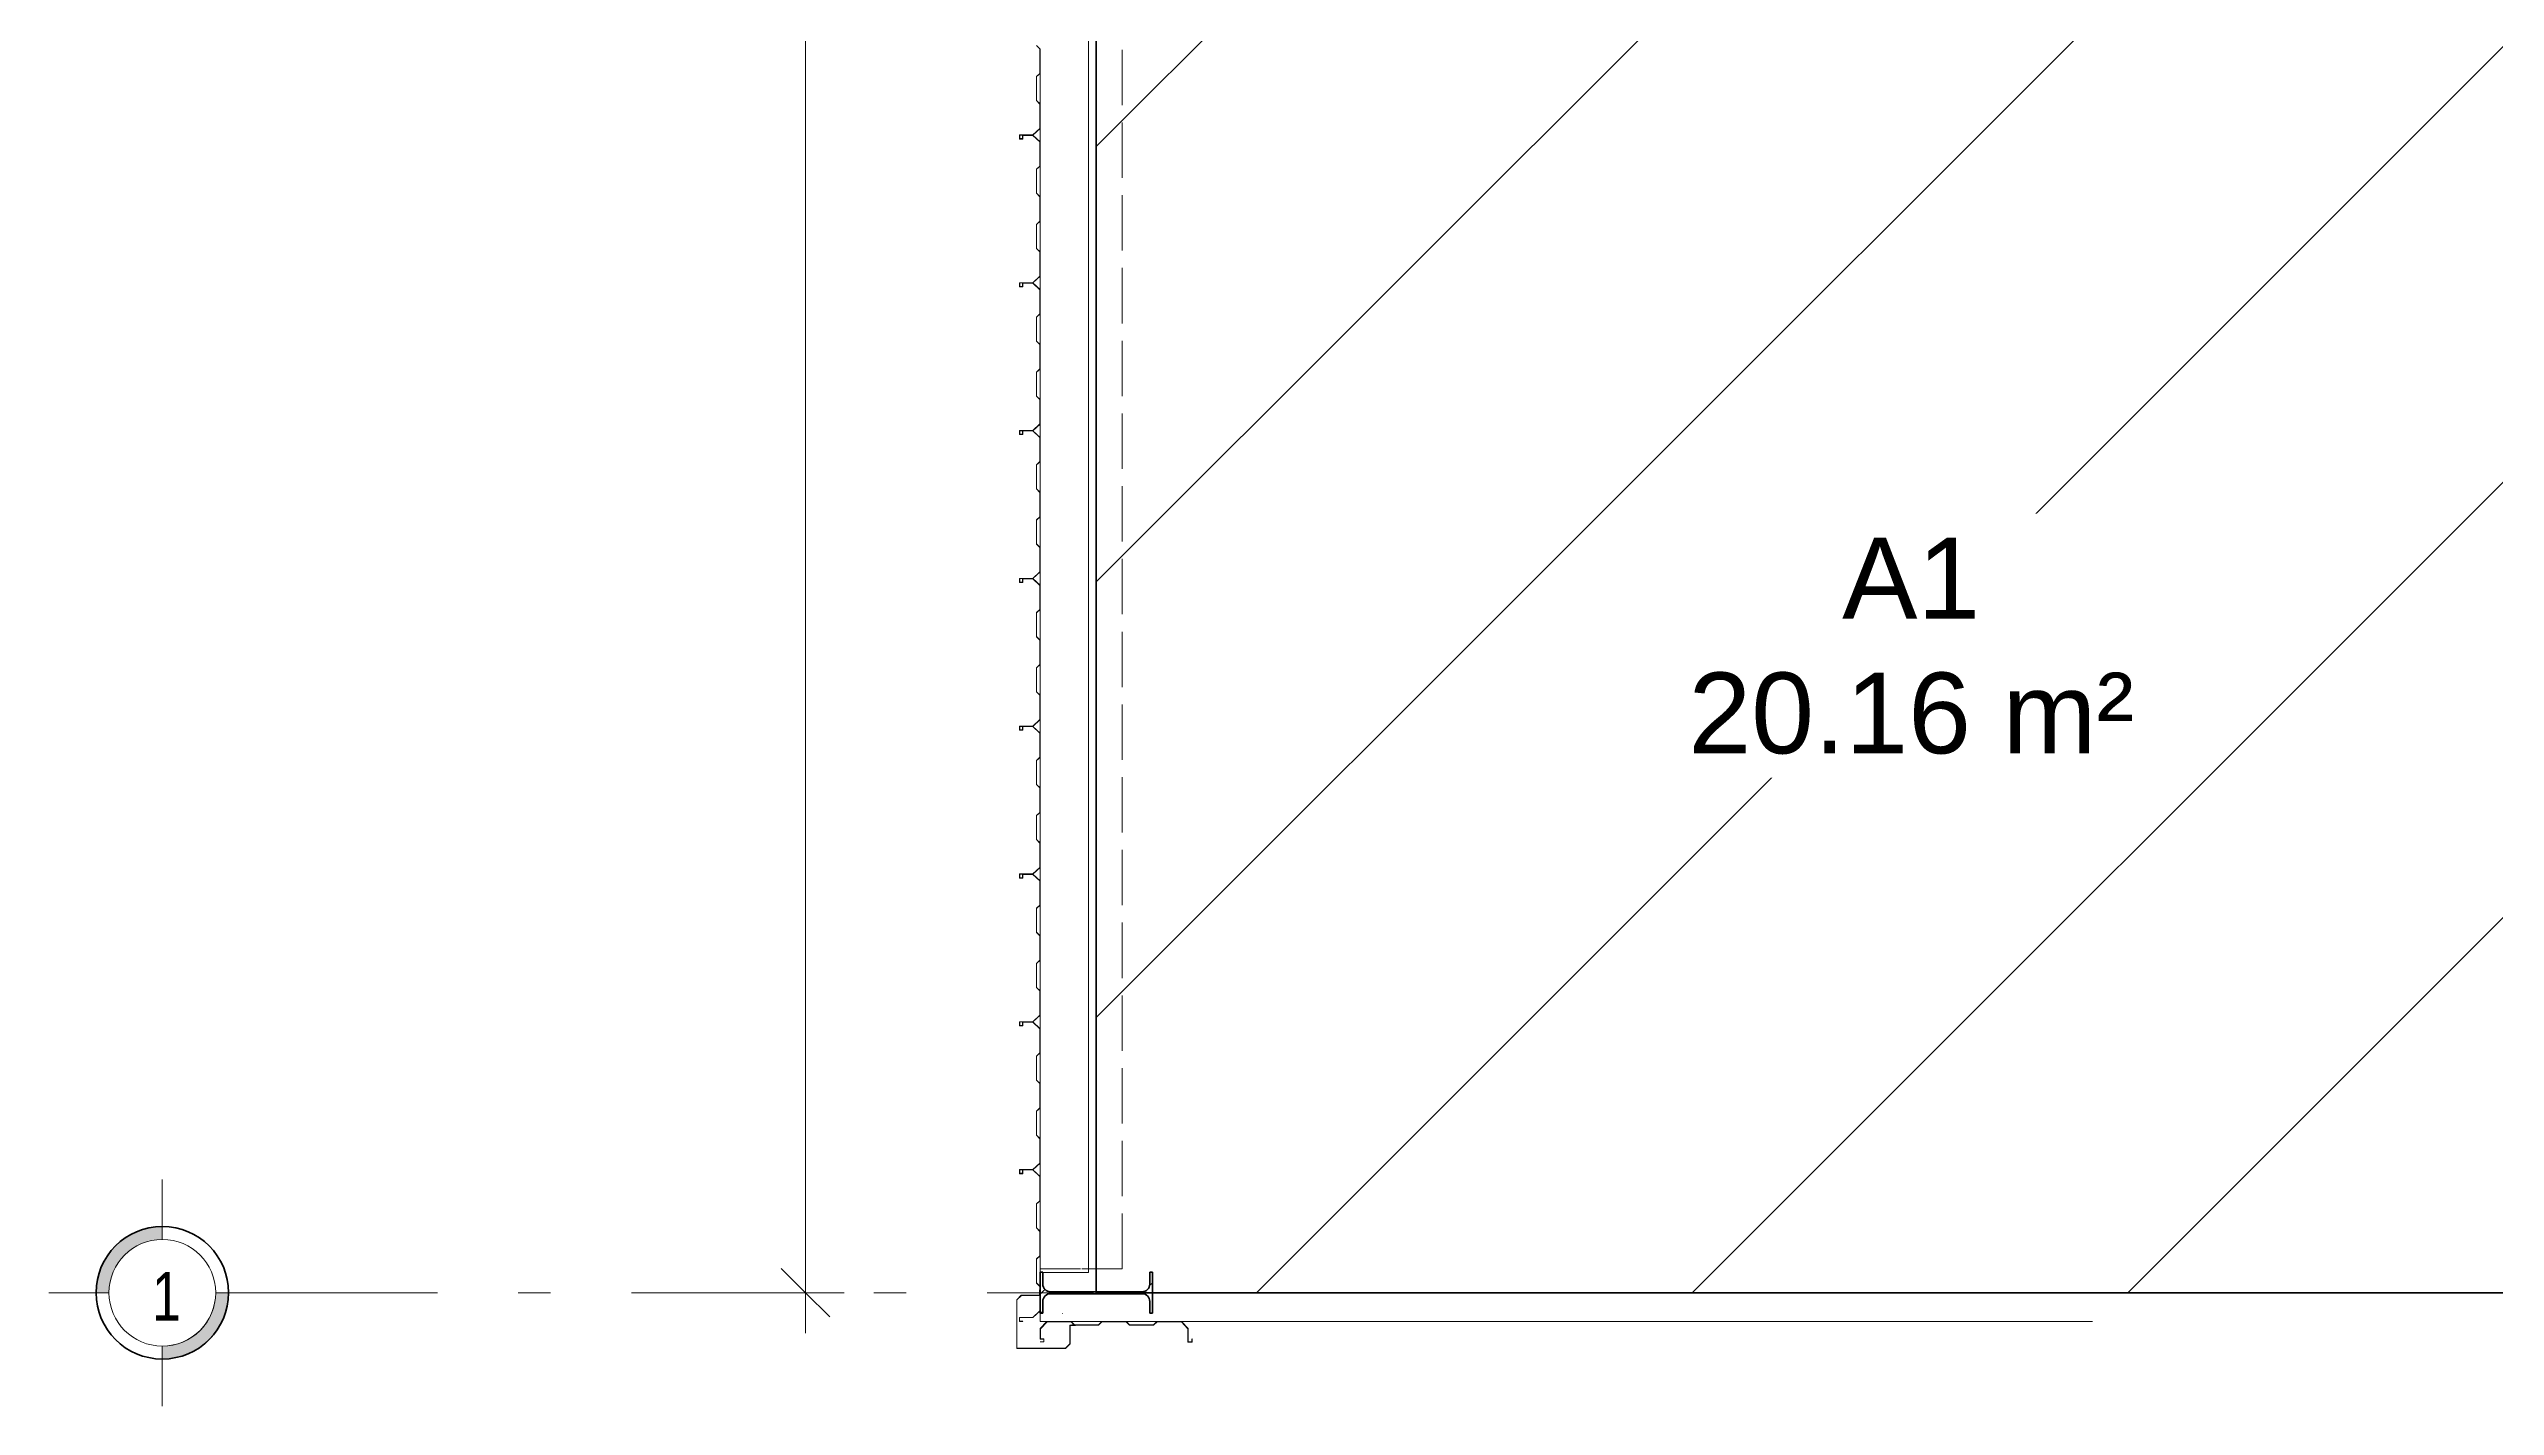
# Model space of a CAD drawing. Header units: metres. Extents: x 1.9 to 30.6, y -0.8 to 18.8.
# Drawn here: x 13.78 to 21.34, y -0.35 to 3.85 of the extents above; entities that cross this region are included whole.
import ezdxf

# ---------------------------------------------------------------- set-up
doc = ezdxf.new("R2010")
doc.units = ezdxf.units.M
doc.linetypes.add('Dash dot', pattern=[1.05, 0.5, -0.25, 0.05, -0.25])
doc.linetypes.add('Hidden', pattern=[0.2, 0.125, -0.075])
for name, color, linetype, lineweight in [('1', 7, 'Continuous', 18), ('A LARGUEROS', 7, 'Continuous', 9), ('A-BURBUJA EJES', 7, 'Continuous', 18), ('A-COTAS GENERALES', 7, 'Continuous', 18), ('A-COTAS GENERALES-50', 7, 'Continuous', 18), ('A-EJES', 7, 'Continuous', 18), ('A-MURO', 7, 'Continuous', 25), ('A-PISO', 7, 'Continuous', 18), ('A-SIMBOLOGIA', 7, 'Continuous', 18), ('G-IMPT', 7, 'Continuous', 18), ('GMI-COLUMNAS', 7, 'Continuous', 18)]:
    doc.layers.add(name, color=color, linetype=linetype, lineweight=lineweight)
for name, color, linetype in [('ATR-ACHURADO', 9, 'Continuous'), ('ATR-AREAS', 1, 'Continuous'), ('ATR-TEXTO', 1, 'Continuous')]:
    doc.layers.add(name, color=color, linetype=linetype)
doc.styles.add('Arial', font='arial.ttf', dxfattribs={"height": 2e-05})
doc.styles.add('Nirmala UI Semilight_3', font='', dxfattribs={"width": 0.8, "height": 0.15})
doc.styles.add('Nirmala UI Semilight_6', font='', dxfattribs={"height": 0.125})
doc.styles.get('Nirmala UI Semilight_3').set_extended_font_data('Nirmala UI Semilight')
doc.styles.get('Nirmala UI Semilight_6').set_extended_font_data('Nirmala UI Semilight')
doc.dimstyles.new('COTAS_GENERALES_2_50_MM', dxfattribs={"dimscale": 0.3048, "dimtxt": 0.13092, "dimasz": 0.492126, "dimexe": 0.492126, "dimexo": 0.625, "dimgap": 0.164042, "dimtad": 3, "dimrnd": 0.01, "dimtxsty": 'Nirmala UI Semilight_6', "dimblk1": 'OBLIQUE', "dimblk2": 'OBLIQUE', "dimsah": 1, "dimcen": 2.5, "dimdle": 0.410105, "dimazin": 3, "dimtfac": 1, "dimtix": 1, "dimtmove": 0, "dimatfit": 3, "dimfxl": 0.393701, "dimfxlon": 1, "dimtvp": 1, "dimtfill": 1, "dimarcsym": 2})

# ---------------------------------------------------------------- blocks, each defined once
blk = doc.blocks.new('ESQUINERO_EXTERIOR_90__CAL24_MUROS_GMI_P026CHP001 - ESQUINERO EXTERIOR 90_-1493350-N_P_T_')
at = {"layer": '1', "lineweight": 5}
for centre, start, end in [((-0.1177, -0.0091), 116.52535, 200.2388), ((-0.1177, -0.0091), 116.52535, 200.2388), ((-0.0091, -0.1177), 291.61793, 333.47465), ((-0.0091, -0.1177), 291.61793, 333.47465)]:
    blk.add_arc(centre, 0.00095, start, end, dxfattribs=at)
blk = doc.blocks.new('ESQUINERO_EXTERIOR_90__CAL24_MUROS_GMI_P026CHP001 - ESQUINERO EXTERIOR 90_-V1-N_P_T_')
at = {"layer": '1', "lineweight": 5}
for p, q in [((-0.0881, 0.0628), (-0.1021, 0.0488)), ((-0.1021, 0.0488), (-0.1021, -0.0082)), ((-0.1012, 0.0484), (-0.0878, 0.0619)), ((-0.1012, -0.0091), (-0.1012, 0.0484)), ((0.0628, 0.0628), (-0.0881, 0.0628)), ((-0.0878, 0.0619), (0.0619, 0.0619)), ((0.0619, 0.0619), (0.0619, -0.0878)), ((0.0628, -0.0881), (0.0628, 0.0628)), ((-0.1021, -0.0082), (-0.1181, -0.0082)), ((-0.1177, -0.01), (-0.1077, -0.01)), ((-0.1077, -0.01), (-0.1077, -0.0091)), ((-0.1077, -0.0091), (-0.1012, -0.0091)), ((0.0484, -0.1012), (-0.0091, -0.1012)), ((-0.0091, -0.1012), (-0.0091, -0.1077)), ((-0.0082, -0.1181), (-0.0082, -0.1021)), ((-0.0082, -0.1021), (0.0488, -0.1021)), ((0.0619, -0.0878), (0.0484, -0.1012)), ((0.0488, -0.1021), (0.0628, -0.0881))]:
    blk.add_line(p, q, dxfattribs=at)
for centre, start, end in [((-0.1177, -0.0091), 116.52535, 270), ((-0.0091, -0.1177), 256.73732, 333.47465)]:
    blk.add_arc(centre, 0.00095, start, end, dxfattribs=at)
blk = doc.blocks.new('MontenC-Calibre14-GMI 1 - MONTEN _C_ 10_ CAL14 CON CLIPS A COLUMNA-1584957-N_P_T_')
at = {"layer": 'A LARGUEROS', "linetype": 'Hidden', "lineweight": 5}
for p, q in [((-3.829, 0.127), (3.9923, 0.127)), ((-3.829, -0.127), (-3.829, 0.127)), ((3.9923, 0.127), (-3.829, 0.127)), ((-3.829, 0.127), (-3.829, -0.127)), ((3.9923, 0.127), (3.9923, -0.127)), ((3.9923, -0.127), (3.9923, 0.127)), ((3.9923, -0.127), (-3.829, -0.127)), ((3.9923, -0.127), (-3.829, -0.127))]:
    blk.add_line(p, q, dxfattribs=at)
blk = doc.blocks.new('IR - W14X22-1580922-N_P_T_')
at = {"layer": 'GMI-COLUMNAS'}
h = blk.add_hatch(dxfattribs=at)
h.set_pattern_fill('FP_5', color=256, style=0, pattern_type=2)
h.set_pattern_definition([(315, (0, -4e-05), (0.12572, 0.12572), []), (315, (0.1905, -4e-05), (0.12572, 0.12572), [])])
h.paths.add_polyline_path([(-0.0635, -0.1655), (-0.0635, -0.174), (0.0635, -0.174), (0.0635, -0.1655), (0.027, -0.1655), (0.015, -0.1623), (0.0061, -0.1534), (0.0029, -0.1414), (0.0033, 0.143), (0.0061, 0.1534), (0.015, 0.1623), (0.027, 0.1655), (0.0635, 0.1655), (0.0635, 0.174), (-0.0635, 0.174), (-0.0635, 0.1655), (-0.027, 0.1655), (-0.015, 0.1623), (-0.0061, 0.1534), (-0.0029, 0.1414), (-0.0029, -0.1414), (-0.0061, -0.1534), (-0.015, -0.1623), (-0.027, -0.1655)])
at = {"layer": 'GMI-COLUMNAS', "lineweight": 35}
for p, q in [((0.0635, 0.174), (-0.0635, 0.174)), ((-0.0635, 0.174), (-0.0635, 0.1655)), ((-0.0635, 0.1655), (-0.027, 0.1655)), ((0.027, 0.1655), (0.0635, 0.1655)), ((0.0635, 0.1655), (0.0635, 0.174)), ((-0.0029, 0.1414), (-0.0029, -0.1414)), ((0.0029, -0.1414), (0.0029, 0.1414)), ((-0.027, -0.1655), (-0.0635, -0.1655)), ((-0.0635, -0.1655), (-0.0635, -0.174)), ((-0.0635, -0.174), (0.0635, -0.174)), ((0.0635, -0.1655), (0.027, -0.1655)), ((0.0635, -0.174), (0.0635, -0.1655))]:
    blk.add_line(p, q, dxfattribs=at)
for centre, start, end in [((-0.027, 0.1414), 0, 90), ((0.027, 0.1414), 90, 180), ((-0.027, -0.1414), 270, 0), ((0.027, -0.1414), 180, 270)]:
    blk.add_arc(centre, 0.0241, start, end, dxfattribs=at)
blk = doc.blocks.new('Lamina_Laminación_KR18 - Lamina_Laminación_KR18-1564524-N_P_T_')
at = {"layer": 'G-IMPT', "color": 3, "true_color": 0x00ff00, "char_height": 0.00002, "attachment_point": 2, "line_spacing_factor": 0.941778, "style": 'Arial'}
for s, insert, width, rotation in [('45,72', (-0.1592, 0.0244), 0.0000837, 180), ('6,4', (-0.1589, 0.0245), 0.0000465, 90)]:
    blk.add_mtext(s, dxfattribs=dict(at, insert=insert, width=width, rotation=rotation))
blk = doc.blocks.new('Lamina_Laminación_KR18 - Lamina_Laminación_KR18-V46-N_P_T_')
at = {"layer": 'G-IMPT', "color": 3, "true_color": 0x00ff00, "char_height": 0.00002, "attachment_point": 2, "line_spacing_factor": 0.941778, "style": 'Arial'}
for s, insert, width, rotation in [('45,72', (-0.1592, 0.0244), 0.0000837, 180), ('6,4', (-0.1589, 0.0245), 0.0000465, 90)]:
    blk.add_mtext(s, dxfattribs=dict(at, insert=insert, width=width, rotation=rotation))
blk = doc.blocks.new('Lamina_Laminación_KR18 - Lamina_Laminación_KR18-V47-N_P_T_')
at = {"layer": 'G-IMPT', "color": 3, "true_color": 0x00ff00, "char_height": 0.00002, "attachment_point": 2, "line_spacing_factor": 0.941778, "style": 'Arial'}
for s, insert, width, rotation in [('45,72', (-0.1592, 0.0244), 0.0000837, 180), ('6,4', (-0.1589, 0.0245), 0.0000465, 90)]:
    blk.add_mtext(s, dxfattribs=dict(at, insert=insert, width=width, rotation=rotation))
blk = doc.blocks.new('Lamina_Laminación_KR18 - Lamina_Laminación_KR18-V48-N_P_T_')
at = {"layer": 'G-IMPT', "color": 3, "true_color": 0x00ff00, "char_height": 0.00002, "attachment_point": 2, "line_spacing_factor": 0.941778, "style": 'Arial'}
for s, insert, width, rotation in [('45,72', (-0.1592, 0.0244), 0.0000837, 180), ('6,4', (-0.1589, 0.0245), 0.0000465, 90)]:
    blk.add_mtext(s, dxfattribs=dict(at, insert=insert, width=width, rotation=rotation))
blk = doc.blocks.new('Lamina_Laminación_KR18 - Lamina_Laminación_KR18-V49-N_P_T_')
at = {"layer": 'G-IMPT', "color": 3, "true_color": 0x00ff00, "char_height": 0.00002, "attachment_point": 2, "line_spacing_factor": 0.941778, "style": 'Arial'}
for s, insert, width, rotation in [('45,72', (-0.1592, 0.0244), 0.0000837, 180), ('6,4', (-0.1589, 0.0245), 0.0000465, 90)]:
    blk.add_mtext(s, dxfattribs=dict(at, insert=insert, width=width, rotation=rotation))
blk = doc.blocks.new('Lamina_Laminación_KR18 - Lamina_Laminación_KR18-V50-N_P_T_')
at = {"layer": 'G-IMPT', "color": 3, "true_color": 0x00ff00, "char_height": 0.00002, "attachment_point": 2, "line_spacing_factor": 0.941778, "style": 'Arial'}
for s, insert, width, rotation in [('45,72', (-0.1592, 0.0244), 0.0000837, 180), ('6,4', (-0.1589, 0.0245), 0.0000465, 90)]:
    blk.add_mtext(s, dxfattribs=dict(at, insert=insert, width=width, rotation=rotation))
blk = doc.blocks.new('Lamina_Laminación_KR18 - Lamina_Laminación_KR18-V51-N_P_T_')
at = {"layer": 'G-IMPT', "color": 3, "true_color": 0x00ff00, "char_height": 0.00002, "attachment_point": 2, "line_spacing_factor": 0.941778, "style": 'Arial'}
for s, insert, width, rotation in [('45,72', (-0.1592, 0.0244), 0.0000837, 180), ('6,4', (-0.1589, 0.0245), 0.0000465, 90)]:
    blk.add_mtext(s, dxfattribs=dict(at, insert=insert, width=width, rotation=rotation))
blk = doc.blocks.new('Lamina_Laminación_KR18 - Lamina_Laminación_KR18-V52-N_P_T_')
at = {"layer": 'G-IMPT', "color": 3, "true_color": 0x00ff00, "char_height": 0.00002, "attachment_point": 2, "line_spacing_factor": 0.941778, "style": 'Arial'}
for s, insert, width, rotation in [('45,72', (-0.1592, 0.0244), 0.0000837, 180), ('6,4', (-0.1589, 0.0245), 0.0000465, 90)]:
    blk.add_mtext(s, dxfattribs=dict(at, insert=insert, width=width, rotation=rotation))
blk = doc.blocks.new('Lamina_Laminación_KR18 - KR-18_dwg_KR-18-1481044-N_P_T_')
at = {"layer": 'G-IMPT', "flags": 128}
blk.add_lwpolyline([(0.0004, -0.0001), (0.0005, -0.0001), (0.0005, -0.0001), (0.0006, -0.0001), (0.0006, -0.0001), (0.0007, -0.0001), (0.0007, -0.0001), (0.0007, 0), (0.0007, 0), (0.0007, 0), (0.0007, 0), (0.0007, 0), (0.0007, 0), (0.0007, -0.0001), (0.0007, -0.0001), (0.0006, -0.0001), (0.0006, -0.0001), (0.0005, -0.0001), (0.0005, -0.0001), (0.0004, -0.0001), (0.0004, -0.0001), (0.0003, -0.0001), (0.0003, -0.0001), (0.0002, -0.0001), (0.0002, -0.0001), (0.0002, 0), (0.0002, 0), (0.0002, 0), (0.0002, 0), (0.0002, 0), (0.0002, 0), (0.0002, -0.0001), (0.0002, -0.0001), (0.0003, -0.0001), (0.0003, -0.0001), (0.0004, -0.0001)], close=True, dxfattribs=at)
blk.add_lwpolyline([(0.0002, 0), (0.0002, 0), (0.0002, 0)], dxfattribs=at)
blk = doc.blocks.new('Lamina_Laminación_KR18 - KR-18_dwg__ArchTick-1481045-N_P_T_')
at = {"layer": 'G-IMPT'}
blk.add_line((-0.0005, -0.0005), (0.0005, 0.0005), dxfattribs=at)
blk = doc.blocks.new('Lamina_Laminación_KR18 - KR-18_dwg-1481043-N_P_T_')
at = {"layer": 'G-IMPT', "flags": 128}
blk.add_lwpolyline([(0.0002, 0), (0.0002, 0.0001), (0.0007, 0), (0.0008, 0), (0.0008, -0.0001), (0.0007, 0), (0.0007, 0.0001)], dxfattribs=at)
at = {"xscale": 0.01, "yscale": 0.01, "zscale": 0.01}
for p, rotation in [((0.0002, 0), 180), ((0.0008, 0), 90), ((0.0008, -0.0001), 270)]:
    blk.add_blockref('Lamina_Laminación_KR18 - KR-18_dwg__ArchTick-1481045-N_P_T_', p, dxfattribs=dict(at, rotation=rotation))
blk.add_blockref('Lamina_Laminación_KR18 - KR-18_dwg__ArchTick-1481045-N_P_T_', (0.0007, 0), dxfattribs=at)
blk.add_blockref('Lamina_Laminación_KR18 - KR-18_dwg_KR-18-1481044-N_P_T_', (0, 0))
at = {"layer": 'G-IMPT', "color": 3, "true_color": 0x00ff00, "char_height": 0.00002, "attachment_point": 2, "line_spacing_factor": 0.941778, "style": 'Arial'}
for s, insert, width, rotation in [('45,72', (0.0005, 0.0001), 0.0000837, 180), ('6,4', (0.0007, -0.0001), 0.0000465, 270)]:
    blk.add_mtext(s, dxfattribs=dict(at, insert=insert, width=width, rotation=rotation))
blk = doc.blocks.new('Lamina_Laminación_KR18 - Lamina_Laminación_KR18-1586212-N_P_T_')
at = {"layer": '1'}
for p, q in [((-0.2076, 0), (-0.2283, -0.0222)), ((-0.1325, 0), (-0.2076, 0)), ((-0.1226, -0.0106), (-0.1325, 0)), ((-0.038, 0), (-0.0486, -0.0106)), ((0.038, 0), (-0.038, 0)), ((0.0479, -0.0106), (0.038, 0)), ((0.1325, 0), (0.1218, -0.0106)), ((0.2082, 0), (0.1325, 0)), ((0.2289, -0.0222), (0.2082, 0)), ((-0.2283, -0.0222), (-0.2283, -0.0543)), ((-0.2283, -0.0543), (-0.2175, -0.0543)), ((-0.2277, -0.0628), (-0.2283, -0.0634)), ((-0.2283, -0.0634), (-0.2169, -0.0634)), ((-0.2277, -0.0224), (-0.2073, -0.0006)), ((-0.2277, -0.0537), (-0.2277, -0.0224)), ((-0.2169, -0.0537), (-0.2277, -0.0537)), ((-0.2175, -0.0628), (-0.2277, -0.0628)), ((-0.2175, -0.0543), (-0.2175, -0.0628)), ((-0.2169, -0.0634), (-0.2169, -0.0537)), ((-0.2073, -0.0006), (-0.1327, -0.0006)), ((-0.1327, -0.0006), (-0.1228, -0.0112)), ((-0.1228, -0.0112), (-0.0483, -0.0112)), ((-0.0486, -0.0106), (-0.1226, -0.0106)), ((-0.0483, -0.0112), (-0.0377, -0.0006)), ((-0.0377, -0.0006), (0.0377, -0.0006)), ((0.0377, -0.0006), (0.0476, -0.0112)), ((0.0476, -0.0112), (0.1221, -0.0112)), ((0.1218, -0.0106), (0.0479, -0.0106)), ((0.1221, -0.0112), (0.1327, -0.0006)), ((0.1327, -0.0006), (0.2079, -0.0006)), ((0.2079, -0.0006), (0.2283, -0.0224)), ((0.2283, -0.0224), (0.2283, -0.064)), ((0.2283, -0.064), (0.2409, -0.064)), ((0.2289, -0.0634), (0.2289, -0.0222)), ((0.2403, -0.0634), (0.2289, -0.0634)), ((0.2409, -0.0543), (0.2403, -0.0537)), ((0.2403, -0.0537), (0.2403, -0.0634)), ((0.2409, -0.064), (0.2409, -0.0543))]:
    blk.add_line(p, q, dxfattribs=at)
at = {"extrusion": (0, 0, -1), "zscale": -1, "rotation": 180}
blk.add_blockref('Lamina_Laminación_KR18 - KR-18_dwg-1481043-N_P_T_', (0.1597, 0.0244), dxfattribs=at)
blk = doc.blocks.new('Rejilla - SimbologiaBurbujasEjes-R25-261702-N_P_T_')
at = {"layer": 'A-BURBUJA EJES', "lineweight": 9, "true_color": 0xf8f8f8}
h = blk.add_hatch(color=7, dxfattribs=at)
edge = h.paths.add_edge_path()
edge.add_line((0.0041, 0), (0.0033, 0))
edge.add_arc((0, 0), 0.0033, 360, 450)
edge.add_line((0, 0.0033), (0, 0.0041))
edge.add_arc((0, 0), 0.0041, 0, 90, ccw=False)
h = blk.add_hatch(color=7, dxfattribs=at)
edge = h.paths.add_edge_path()
edge.add_arc((0, 0), 0.0041, 180, 270, ccw=False)
edge.add_line((-0.0041, 0), (-0.0033, 0))
edge.add_arc((0, 0), 0.0033, 180, 270)
edge.add_line((0, -0.0033), (0, -0.0041))
at = {"layer": 'A-SIMBOLOGIA', "color": 253, "lineweight": 9, "true_color": 0xaaaaaa}
for p, q in [((0, 0.0033), (0, 0.00701)), ((-0.0033, 0), (-0.00701, 0)), ((0.0033, 0), (0.00701, 0)), ((0, -0.0033), (0, -0.00701))]:
    blk.add_line(p, q, dxfattribs=at)
at = {"layer": 'A-SIMBOLOGIA', "color": 253, "true_color": 0xaaaaaa}
for p, q in [((0, 0.0041), (0, 0.0033)), ((-0.0033, 0), (-0.0041, 0)), ((0.0033, 0), (0.0041, 0)), ((0, -0.0041), (0, -0.0033))]:
    blk.add_line(p, q, dxfattribs=at)
at = {"layer": 'A-SIMBOLOGIA', "color": 253, "lineweight": 35, "true_color": 0xaaaaaa}
blk.add_circle((0, 0), 0.0041, dxfattribs=at)
at = {"layer": 'A-SIMBOLOGIA', "color": 253, "true_color": 0xaaaaaa}
blk.add_circle((0, 0), 0.0033, dxfattribs=at)
for radius, start, end in [(0.0041, 360, 90), (0.0033, 360, 90), (0.0041, 180, 270), (0.0033, 180, 270)]:
    blk.add_arc((0, 0), radius, start, end, dxfattribs=at)
blk = doc.blocks.new('DIMBLOCK3-N_P_T_')
at = {"layer": 'A-COTAS GENERALES-50', "lineweight": 35, "transparency": 16777216}
for p, q in [((16.1165, 8), (16.0415, 8.075)), ((16.1165, 8), (16.1915, 7.925)), ((16.1165, 0), (16.0415, 0.075)), ((16.1165, 0), (16.1915, -0.075))]:
    blk.add_line(p, q, dxfattribs=at)
at = {"layer": 'A-COTAS GENERALES-50', "transparency": 16777216}
for p, q in [((16.1165, 8), (15.9665, 8)), ((16.1165, 8), (16.1165, -0.125)), ((16.1165, 8), (16.2365, 8)), ((16.1165, 0), (15.9665, 0)), ((16.1165, 0), (16.2365, 0))]:
    blk.add_line(p, q, dxfattribs=at)
at = {"layer": 'A-COTAS GENERALES-50', "color": 0, "transparency": 16777216, "insert": (15.7428, 4.0441), "char_height": 0.125, "width": 0.388477, "attachment_point": 1, "line_spacing_factor": 1.142579, "style": 'Nirmala UI Semilight_6', "bg_fill": 3, "box_fill_scale": 1.25, "bg_fill_color": 9, "bg_fill_true_color": 13158600, "bg_fill_transparency": 0}
blk.add_mtext('8.00', dxfattribs=at)
blk = doc.blocks.new('_Oblique')
at = {"color": 0, "linetype": 'ByBlock', "lineweight": -2}
blk.add_line((-0.5, -0.5), (0.5, 0.5), dxfattribs=at)

msp = doc.modelspace()

# ---------------------------------------------------------------- hatches: boundary and pattern name
at = {"layer": 'ATR-ACHURADO'}
h = msp.add_hatch(dxfattribs=at)
h.set_pattern_fill('ANSI31', scale=0.3)
h.paths.add_polyline_path([(17.016, 0), (22.056, 0), (22.056, 4), (17.016, 4)])

# ---------------------------------------------------------------- linework, layer by layer
at = {"color": 6}
msp.add_lwpolyline([(17.016, 16), (17.016, 0), (27.0929, 0)], dxfattribs=at)
at = {"layer": '1'}
for p, q in [((16.8307, 3.858), (16.8414, 3.8474)), ((16.8414, 3.8474), (16.8414, 3.7719)), ((16.842, 3.7717), (16.842, 3.8476)), ((16.8414, 3.7719), (16.8307, 3.762)), ((16.8307, 3.762), (16.8307, 3.6875)), ((16.8313, 3.7618), (16.842, 3.7717)), ((16.8313, 3.6878), (16.8313, 3.7618)), ((16.8307, 3.6875), (16.8414, 3.6769)), ((16.842, 3.6772), (16.8313, 3.6878)), ((16.8414, 3.6769), (16.8414, 3.6017)), ((16.842, 3.6015), (16.842, 3.6772)), ((16.8195, 3.5813), (16.778, 3.5813)), ((16.778, 3.5813), (16.778, 3.5687)), ((16.778, 3.5687), (16.7876, 3.5687)), ((16.7792, 3.5801), (16.7786, 3.5807)), ((16.7786, 3.5807), (16.7786, 3.5693)), ((16.7786, 3.5693), (16.7786, 3.5807)), ((16.7786, 3.5807), (16.8198, 3.5807)), ((16.7786, 3.5693), (16.7883, 3.5693)), ((16.7883, 3.5693), (16.7786, 3.5693)), ((16.7792, 3.5699), (16.7792, 3.5801)), ((16.7876, 3.5699), (16.7792, 3.5699)), ((16.8198, 3.5807), (16.7876, 3.5807)), ((16.7876, 3.5807), (16.7876, 3.5699)), ((16.7876, 3.5687), (16.7883, 3.5693)), ((16.7883, 3.5693), (16.7883, 3.5801)), ((16.7883, 3.5801), (16.8195, 3.5801)), ((16.8414, 3.6017), (16.8195, 3.5813)), ((16.8195, 3.5801), (16.8414, 3.5597)), ((16.8198, 3.5807), (16.842, 3.6015)), ((16.842, 3.56), (16.8198, 3.5807)), ((16.8414, 3.5597), (16.8414, 3.4852)), ((16.842, 3.4849), (16.842, 3.56)), ((16.8414, 3.4852), (16.8307, 3.4753)), ((16.8313, 3.475), (16.842, 3.4849)), ((16.8307, 3.4753), (16.8307, 3.4008)), ((16.8313, 3.401), (16.8313, 3.475)), ((16.8307, 3.4008), (16.8414, 3.3902)), ((16.842, 3.3904), (16.8313, 3.401)), ((16.8414, 3.3902), (16.8414, 3.3147)), ((16.842, 3.3145), (16.842, 3.3904)), ((16.8414, 3.3147), (16.8307, 3.3048)), ((16.8307, 3.3048), (16.8307, 3.2303)), ((16.8313, 3.3046), (16.842, 3.3145)), ((16.8313, 3.2306), (16.8313, 3.3046)), ((16.8307, 3.2303), (16.8414, 3.2197)), ((16.842, 3.22), (16.8313, 3.2306)), ((16.8414, 3.2197), (16.8414, 3.1445)), ((16.842, 3.1443), (16.842, 3.22)), ((16.8195, 3.1241), (16.778, 3.1241)), ((16.778, 3.1241), (16.778, 3.1115)), ((16.778, 3.1115), (16.7876, 3.1115)), ((16.7792, 3.1229), (16.7786, 3.1235)), ((16.7786, 3.1235), (16.7786, 3.1121)), ((16.7786, 3.1121), (16.7786, 3.1235)), ((16.7786, 3.1235), (16.8198, 3.1235)), ((16.7786, 3.1121), (16.7883, 3.1121)), ((16.7883, 3.1121), (16.7786, 3.1121)), ((16.7792, 3.1127), (16.7792, 3.1229)), ((16.7876, 3.1127), (16.7792, 3.1127)), ((16.8198, 3.1235), (16.7876, 3.1235)), ((16.7876, 3.1235), (16.7876, 3.1127)), ((16.7876, 3.1115), (16.7883, 3.1121)), ((16.7883, 3.1121), (16.7883, 3.1229)), ((16.7883, 3.1229), (16.8195, 3.1229)), ((16.8414, 3.1445), (16.8195, 3.1241)), ((16.8195, 3.1229), (16.8414, 3.1025)), ((16.8198, 3.1235), (16.842, 3.1443)), ((16.842, 3.1028), (16.8198, 3.1235)), ((16.8414, 3.1025), (16.8414, 3.028)), ((16.842, 3.0277), (16.842, 3.1028)), ((16.8414, 3.028), (16.8307, 3.0181)), ((16.8313, 3.0178), (16.842, 3.0277)), ((16.8307, 3.0181), (16.8307, 2.9436)), ((16.8313, 2.9438), (16.8313, 3.0178)), ((16.8307, 2.9436), (16.8414, 2.933)), ((16.842, 2.9332), (16.8313, 2.9438)), ((16.8414, 2.933), (16.8414, 2.8575)), ((16.842, 2.8573), (16.842, 2.9332)), ((16.8414, 2.8575), (16.8307, 2.8476)), ((16.8307, 2.8476), (16.8307, 2.7731)), ((16.8313, 2.8474), (16.842, 2.8573)), ((16.8313, 2.7734), (16.8313, 2.8474)), ((16.8307, 2.7731), (16.8414, 2.7625)), ((16.842, 2.7628), (16.8313, 2.7734)), ((16.8414, 2.7625), (16.8414, 2.6873)), ((16.842, 2.6871), (16.842, 2.7628)), ((16.8195, 2.6669), (16.778, 2.6669)), ((16.778, 2.6669), (16.778, 2.6543)), ((16.778, 2.6543), (16.7876, 2.6543)), ((16.7792, 2.6657), (16.7786, 2.6663)), ((16.7786, 2.6663), (16.7786, 2.6549)), ((16.7786, 2.6549), (16.7786, 2.6663)), ((16.7786, 2.6663), (16.8198, 2.6663)), ((16.7786, 2.6549), (16.7883, 2.6549)), ((16.7883, 2.6549), (16.7786, 2.6549)), ((16.7792, 2.6555), (16.7792, 2.6657)), ((16.7876, 2.6555), (16.7792, 2.6555)), ((16.8198, 2.6663), (16.7876, 2.6663)), ((16.7876, 2.6663), (16.7876, 2.6555)), ((16.7876, 2.6543), (16.7883, 2.6549)), ((16.7883, 2.6549), (16.7883, 2.6657)), ((16.7883, 2.6657), (16.8195, 2.6657)), ((16.8414, 2.6873), (16.8195, 2.6669)), ((16.8195, 2.6657), (16.8414, 2.6453)), ((16.8198, 2.6663), (16.842, 2.6871)), ((16.842, 2.6456), (16.8198, 2.6663)), ((16.8414, 2.6453), (16.8414, 2.5708)), ((16.842, 2.5705), (16.842, 2.6456)), ((16.8414, 2.5708), (16.8307, 2.5609)), ((16.8307, 2.5609), (16.8307, 2.4864)), ((16.8313, 2.5606), (16.842, 2.5705)), ((16.8313, 2.4866), (16.8313, 2.5606)), ((16.8307, 2.4864), (16.8414, 2.4758)), ((16.842, 2.476), (16.8313, 2.4866)), ((16.8414, 2.4758), (16.8414, 2.4003)), ((16.842, 2.4001), (16.842, 2.476)), ((16.8414, 2.4003), (16.8307, 2.3904)), ((16.8307, 2.3904), (16.8307, 2.3159)), ((16.8313, 2.3902), (16.842, 2.4001)), ((16.8313, 2.3162), (16.8313, 2.3902)), ((16.8307, 2.3159), (16.8414, 2.3053)), ((16.842, 2.3056), (16.8313, 2.3162)), ((16.8414, 2.3053), (16.8414, 2.2301)), ((16.842, 2.2299), (16.842, 2.3056)), ((16.8195, 2.2097), (16.778, 2.2097)), ((16.778, 2.2097), (16.778, 2.1971)), ((16.778, 2.1971), (16.7876, 2.1971)), ((16.7792, 2.2085), (16.7786, 2.2091)), ((16.7786, 2.2091), (16.7786, 2.1977)), ((16.7786, 2.1977), (16.7786, 2.2091)), ((16.7786, 2.2091), (16.8198, 2.2091)), ((16.7786, 2.1977), (16.7883, 2.1977)), ((16.7883, 2.1977), (16.7786, 2.1977)), ((16.7792, 2.1983), (16.7792, 2.2085)), ((16.7876, 2.1983), (16.7792, 2.1983)), ((16.8198, 2.2091), (16.7876, 2.2091)), ((16.7876, 2.2091), (16.7876, 2.1983)), ((16.7876, 2.1971), (16.7883, 2.1977)), ((16.7883, 2.1977), (16.7883, 2.2085)), ((16.7883, 2.2085), (16.8195, 2.2085)), ((16.8414, 2.2301), (16.8195, 2.2097)), ((16.8195, 2.2085), (16.8414, 2.1881)), ((16.8198, 2.2091), (16.842, 2.2299)), ((16.842, 2.1884), (16.8198, 2.2091)), ((16.8414, 2.1881), (16.8414, 2.1136)), ((16.842, 2.1133), (16.842, 2.1884)), ((16.8414, 2.1136), (16.8307, 2.1037)), ((16.8307, 2.1037), (16.8307, 2.0292)), ((16.8313, 2.1034), (16.842, 2.1133)), ((16.8313, 2.0294), (16.8313, 2.1034)), ((16.8307, 2.0292), (16.8414, 2.0186)), ((16.842, 2.0188), (16.8313, 2.0294)), ((16.8414, 2.0186), (16.8414, 1.9431)), ((16.842, 1.9429), (16.842, 2.0188)), ((16.8414, 1.9431), (16.8307, 1.9332)), ((16.8307, 1.9332), (16.8307, 1.8587)), ((16.8313, 1.933), (16.842, 1.9429)), ((16.8313, 1.859), (16.8313, 1.933)), ((16.8307, 1.8587), (16.8414, 1.8481)), ((16.842, 1.8484), (16.8313, 1.859)), ((16.8414, 1.8481), (16.8414, 1.7729)), ((16.842, 1.7727), (16.842, 1.8484)), ((16.8195, 1.7525), (16.778, 1.7525)), ((16.778, 1.7525), (16.778, 1.7399)), ((16.778, 1.7399), (16.7876, 1.7399)), ((16.7792, 1.7513), (16.7786, 1.7519)), ((16.7786, 1.7519), (16.7786, 1.7405)), ((16.7786, 1.7405), (16.7786, 1.7519)), ((16.7786, 1.7519), (16.8198, 1.7519)), ((16.7786, 1.7405), (16.7883, 1.7405)), ((16.7883, 1.7405), (16.7786, 1.7405)), ((16.7792, 1.7411), (16.7792, 1.7513)), ((16.7876, 1.7411), (16.7792, 1.7411)), ((16.8198, 1.7519), (16.7876, 1.7519)), ((16.7876, 1.7519), (16.7876, 1.7411)), ((16.7876, 1.7399), (16.7883, 1.7405)), ((16.7883, 1.7405), (16.7883, 1.7513)), ((16.7883, 1.7513), (16.8195, 1.7513)), ((16.8414, 1.7729), (16.8195, 1.7525)), ((16.8195, 1.7513), (16.8414, 1.7309)), ((16.8198, 1.7519), (16.842, 1.7727)), ((16.842, 1.7312), (16.8198, 1.7519)), ((16.8414, 1.7309), (16.8414, 1.6564)), ((16.842, 1.6561), (16.842, 1.7312)), ((16.8414, 1.6564), (16.8307, 1.6465)), ((16.8307, 1.6465), (16.8307, 1.572)), ((16.8313, 1.6462), (16.842, 1.6561)), ((16.8313, 1.5722), (16.8313, 1.6462)), ((16.8307, 1.572), (16.8414, 1.5614)), ((16.842, 1.5616), (16.8313, 1.5722)), ((16.8414, 1.5614), (16.8414, 1.4859)), ((16.842, 1.4857), (16.842, 1.5616)), ((16.8414, 1.4859), (16.8307, 1.476)), ((16.8307, 1.476), (16.8307, 1.4015)), ((16.8313, 1.4758), (16.842, 1.4857)), ((16.8313, 1.4018), (16.8313, 1.4758)), ((16.8307, 1.4015), (16.8414, 1.3909)), ((16.842, 1.3912), (16.8313, 1.4018)), ((16.8414, 1.3909), (16.8414, 1.3157)), ((16.842, 1.3155), (16.842, 1.3912)), ((16.8195, 1.2953), (16.778, 1.2953)), ((16.778, 1.2953), (16.778, 1.2827)), ((16.7792, 1.2941), (16.7786, 1.2947)), ((16.7786, 1.2947), (16.7786, 1.2833)), ((16.7786, 1.2833), (16.7786, 1.2947)), ((16.7786, 1.2947), (16.8198, 1.2947)), ((16.7792, 1.2839), (16.7792, 1.2941)), ((16.8198, 1.2947), (16.7876, 1.2947)), ((16.7876, 1.2947), (16.7876, 1.2839)), ((16.7883, 1.2833), (16.7883, 1.2941)), ((16.7883, 1.2941), (16.8195, 1.2941)), ((16.8414, 1.3157), (16.8195, 1.2953)), ((16.8195, 1.2941), (16.8414, 1.2737)), ((16.8198, 1.2947), (16.842, 1.3155)), ((16.842, 1.274), (16.8198, 1.2947)), ((16.778, 1.2827), (16.7876, 1.2827)), ((16.7786, 1.2833), (16.7883, 1.2833)), ((16.7883, 1.2833), (16.7786, 1.2833)), ((16.7876, 1.2839), (16.7792, 1.2839)), ((16.7876, 1.2827), (16.7883, 1.2833)), ((16.8414, 1.2737), (16.8414, 1.1992)), ((16.842, 1.1989), (16.842, 1.274)), ((16.8414, 1.1992), (16.8307, 1.1893)), ((16.8307, 1.1893), (16.8307, 1.1148)), ((16.8313, 1.189), (16.842, 1.1989)), ((16.8313, 1.115), (16.8313, 1.189)), ((16.8307, 1.1148), (16.8414, 1.1042)), ((16.842, 1.1044), (16.8313, 1.115)), ((16.8414, 1.1042), (16.8414, 1.0287)), ((16.842, 1.0285), (16.842, 1.1044)), ((16.8414, 1.0287), (16.8307, 1.0188)), ((16.8307, 1.0188), (16.8307, 0.9443)), ((16.8313, 1.0186), (16.842, 1.0285)), ((16.8313, 0.9446), (16.8313, 1.0186)), ((16.8307, 0.9443), (16.8414, 0.9337)), ((16.842, 0.934), (16.8313, 0.9446)), ((16.8414, 0.9337), (16.8414, 0.8585)), ((16.842, 0.8583), (16.842, 0.934)), ((16.8195, 0.8381), (16.778, 0.8381)), ((16.778, 0.8381), (16.778, 0.8255)), ((16.7792, 0.8369), (16.7786, 0.8375)), ((16.7786, 0.8375), (16.7786, 0.8261)), ((16.7786, 0.8261), (16.7786, 0.8375)), ((16.7786, 0.8375), (16.8198, 0.8375)), ((16.7792, 0.8267), (16.7792, 0.8369)), ((16.8198, 0.8375), (16.7876, 0.8375)), ((16.7876, 0.8375), (16.7876, 0.8267)), ((16.7883, 0.8261), (16.7883, 0.8369)), ((16.7883, 0.8369), (16.8195, 0.8369)), ((16.8414, 0.8585), (16.8195, 0.8381)), ((16.8195, 0.8369), (16.8414, 0.8165)), ((16.8198, 0.8375), (16.842, 0.8583)), ((16.842, 0.8168), (16.8198, 0.8375)), ((16.778, 0.8255), (16.7876, 0.8255)), ((16.7786, 0.8261), (16.7883, 0.8261)), ((16.7883, 0.8261), (16.7786, 0.8261)), ((16.7876, 0.8267), (16.7792, 0.8267)), ((16.7876, 0.8255), (16.7883, 0.8261)), ((16.8414, 0.8165), (16.8414, 0.742)), ((16.842, 0.7417), (16.842, 0.8168)), ((16.8414, 0.742), (16.8307, 0.7321)), ((16.8307, 0.7321), (16.8307, 0.6576)), ((16.8313, 0.7318), (16.842, 0.7417)), ((16.8313, 0.6578), (16.8313, 0.7318)), ((16.8307, 0.6576), (16.8414, 0.647)), ((16.842, 0.6472), (16.8313, 0.6578)), ((16.8414, 0.647), (16.8414, 0.5715)), ((16.842, 0.5713), (16.842, 0.6472)), ((16.8414, 0.5715), (16.8307, 0.5616)), ((16.8307, 0.5616), (16.8307, 0.4871)), ((16.8313, 0.5614), (16.842, 0.5713)), ((16.8313, 0.4874), (16.8313, 0.5614)), ((16.8307, 0.4871), (16.8414, 0.4765)), ((16.842, 0.4768), (16.8313, 0.4874)), ((16.8414, 0.4765), (16.8414, 0.4013)), ((16.842, 0.4011), (16.842, 0.4768)), ((16.8195, 0.3809), (16.778, 0.3809)), ((16.778, 0.3809), (16.778, 0.3683)), ((16.7792, 0.3797), (16.7786, 0.3803)), ((16.7786, 0.3803), (16.7786, 0.3689)), ((16.7786, 0.3689), (16.7786, 0.3803)), ((16.7786, 0.3803), (16.8198, 0.3803)), ((16.7792, 0.3695), (16.7792, 0.3797)), ((16.8198, 0.3803), (16.7876, 0.3803)), ((16.7876, 0.3803), (16.7876, 0.3695)), ((16.7883, 0.3689), (16.7883, 0.3797)), ((16.7883, 0.3797), (16.8195, 0.3797)), ((16.8414, 0.4013), (16.8195, 0.3809)), ((16.8195, 0.3797), (16.8414, 0.3593)), ((16.8198, 0.3803), (16.842, 0.4011)), ((16.842, 0.3596), (16.8198, 0.3803)), ((16.778, 0.3683), (16.7876, 0.3683)), ((16.7786, 0.3689), (16.7883, 0.3689)), ((16.7883, 0.3689), (16.7786, 0.3689)), ((16.7876, 0.3695), (16.7792, 0.3695)), ((16.7876, 0.3683), (16.7883, 0.3689)), ((16.8414, 0.3593), (16.8414, 0.2848)), ((16.842, 0.2845), (16.842, 0.3596)), ((16.8414, 0.2848), (16.8307, 0.2749)), ((16.8307, 0.2749), (16.8307, 0.2004)), ((16.8313, 0.2746), (16.842, 0.2845)), ((16.8313, 0.2006), (16.8313, 0.2746)), ((16.8307, 0.2004), (16.8414, 0.1898)), ((16.842, 0.19), (16.8313, 0.2006)), ((16.8414, 0.1898), (16.8414, 0.1143)), ((16.842, 0.1141), (16.842, 0.19)), ((16.8414, 0.1143), (16.8307, 0.1044)), ((16.8307, 0.1044), (16.8307, 0.0299)), ((16.8313, 0.1042), (16.842, 0.1141)), ((16.8313, 0.0302), (16.8313, 0.1042)), ((16.8307, 0.0299), (16.8414, 0.0193)), ((16.842, 0.0196), (16.8313, 0.0302)), ((16.8414, 0.0193), (16.8414, -0.0559)), ((16.8414, -0.0559), (16.8195, -0.0763)), ((16.8198, -0.0769), (16.842, -0.0561)), ((16.8195, -0.0763), (16.778, -0.0763)), ((16.778, -0.0763), (16.778, -0.0889)), ((16.778, -0.0889), (16.7876, -0.0889)), ((16.7786, -0.0883), (16.7786, -0.0769)), ((16.7786, -0.0769), (16.8198, -0.0769)), ((16.7883, -0.0883), (16.7786, -0.0883)), ((16.7876, -0.0889), (16.7883, -0.0883))]:
    msp.add_line(p, q, dxfattribs=at)
at = {"layer": 'A-EJES', "color": 253, "linetype": 'Dash dot', "true_color": 0xaaaaaa}
for p, q in [((17.016, 8.5575), (17.016, -0.0741)), ((14.4784, 0), (17.0072, 0))]:
    msp.add_line(p, q, dxfattribs=at)
at = {"layer": 'A-MURO', "color": 9, "lineweight": 18, "true_color": 0xc0c0c0}
for p, q in [((16.992, 7.9375), (16.992, 0.0625)), ((16.842, 3.6772), (16.842, 3.7717)), ((16.842, 3.56), (16.842, 3.6015)), ((16.842, 3.3904), (16.842, 3.4849)), ((16.842, 3.22), (16.842, 3.3145)), ((16.842, 3.1028), (16.842, 3.1443)), ((16.842, 2.9332), (16.842, 3.0277)), ((16.842, 2.7628), (16.842, 2.8573)), ((16.842, 2.6456), (16.842, 2.6871)), ((16.842, 2.476), (16.842, 2.5705)), ((16.842, 2.3056), (16.842, 2.4001)), ((16.842, 2.1884), (16.842, 2.2299)), ((16.842, 2.0188), (16.842, 2.1133)), ((16.842, 1.8484), (16.842, 1.9429)), ((16.842, 1.7312), (16.842, 1.7727)), ((16.842, 1.5616), (16.842, 1.6561)), ((16.842, 1.3912), (16.842, 1.4857)), ((16.842, 1.2744), (16.842, 1.3155)), ((16.842, 1.1044), (16.842, 1.1989)), ((16.842, 0.934), (16.842, 1.0285)), ((16.842, 0.8168), (16.842, 0.8583)), ((16.842, 0.6472), (16.842, 0.7417)), ((16.842, 0.4768), (16.842, 0.5713)), ((16.842, 0.3596), (16.842, 0.4011)), ((16.842, 0.19), (16.842, 0.2845)), ((16.842, 0.0635), (16.842, 0.1141)), ((16.992, 0.0625), (16.8505, 0.0625))]:
    msp.add_line(p, q, dxfattribs=at)
at = {"layer": 'A-PISO'}
for q in [(16.842, -0.0635), (20.0967, -0.0889)]:
    msp.add_line((16.842, -0.0889), q, dxfattribs=at)
at = {"layer": 'ATR-AREAS', "lineweight": 35}
msp.add_lwpolyline([(17.016, 0), (22.056, 0), (22.056, 4), (17.016, 4)], close=True, dxfattribs=at)

# ---------------------------------------------------------------- block references
at = {"layer": '1', "lineweight": 5, "rotation": 180}
for name in ['ESQUINERO_EXTERIOR_90__CAL24_MUROS_GMI_P026CHP001 - ESQUINERO EXTERIOR 90_-V1-N_P_T_', 'ESQUINERO_EXTERIOR_90__CAL24_MUROS_GMI_P026CHP001 - ESQUINERO EXTERIOR 90_-1493350-N_P_T_', 'ESQUINERO_EXTERIOR_90__CAL24_MUROS_GMI_P026CHP001 - ESQUINERO EXTERIOR 90_-1493350-N_P_T_']:
    msp.add_blockref(name, (16.8326, -0.1096), dxfattribs=at)
at = {"layer": '1', "color": 3, "true_color": 0x00ff00}
msp.add_blockref('Lamina_Laminación_KR18 - Lamina_Laminación_KR18-1586212-N_P_T_', (17.0711, -0.0889), dxfattribs=at)
at = {"layer": 'A LARGUEROS', "linetype": 'Hidden', "lineweight": 5, "rotation": 269.9999999999999}
msp.add_blockref('MontenC-Calibre14-GMI 1 - MONTEN _C_ 10_ CAL14 CON CLIPS A COLUMNA-1584957-N_P_T_', (16.9691, 4.0658), dxfattribs=at)
msp.add_blockref('MontenC-Calibre14-GMI 1 - MONTEN _C_ 10_ CAL14 CON CLIPS A COLUMNA-1584957-N_P_T_', (16.9691, 4.0658), dxfattribs=at)
msp.add_blockref('MontenC-Calibre14-GMI 1 - MONTEN _C_ 10_ CAL14 CON CLIPS A COLUMNA-1584957-N_P_T_', (16.9691, 4.0658), dxfattribs=at)
msp.add_blockref('MontenC-Calibre14-GMI 1 - MONTEN _C_ 10_ CAL14 CON CLIPS A COLUMNA-1584957-N_P_T_', (16.9691, 4.0658), dxfattribs=at)
msp.add_blockref('MontenC-Calibre14-GMI 1 - MONTEN _C_ 10_ CAL14 CON CLIPS A COLUMNA-1584957-N_P_T_', (16.9691, 4.0658), dxfattribs=at)
msp.add_blockref('MontenC-Calibre14-GMI 1 - MONTEN _C_ 10_ CAL14 CON CLIPS A COLUMNA-1584957-N_P_T_', (16.9691, 4.0658), dxfattribs=at)
msp.add_blockref('MontenC-Calibre14-GMI 1 - MONTEN _C_ 10_ CAL14 CON CLIPS A COLUMNA-1584957-N_P_T_', (16.9691, 4.0658), dxfattribs=at)
at = {"layer": 'A-SIMBOLOGIA', "color": 253, "lineweight": 9, "true_color": 0xaaaaaa, "xscale": 49.99999999999998, "yscale": 49.99999999999998, "zscale": 49.99999999999998, "rotation": 269.9999999999995}
msp.add_blockref('Rejilla - SimbologiaBurbujasEjes-R25-261702-N_P_T_', (14.1278, 0), dxfattribs=at)
at = {"layer": 'G-IMPT', "rotation": 270}
for name, p in [('Lamina_Laminación_KR18 - Lamina_Laminación_KR18-V52-N_P_T_', (16.842, 3.3524)), ('Lamina_Laminación_KR18 - Lamina_Laminación_KR18-V51-N_P_T_', (16.842, 2.8952)), ('Lamina_Laminación_KR18 - Lamina_Laminación_KR18-V50-N_P_T_', (16.842, 2.438)), ('Lamina_Laminación_KR18 - Lamina_Laminación_KR18-V49-N_P_T_', (16.842, 1.9808)), ('Lamina_Laminación_KR18 - Lamina_Laminación_KR18-V48-N_P_T_', (16.842, 1.5236)), ('Lamina_Laminación_KR18 - Lamina_Laminación_KR18-V47-N_P_T_', (16.842, 1.0664)), ('Lamina_Laminación_KR18 - Lamina_Laminación_KR18-V46-N_P_T_', (16.842, 0.6092)), ('Lamina_Laminación_KR18 - Lamina_Laminación_KR18-1564524-N_P_T_', (16.842, 0.152))]:
    msp.add_blockref(name, p, dxfattribs=at)
at = {"layer": 'GMI-COLUMNAS', "lineweight": 35, "rotation": 90}
msp.add_blockref('IR - W14X22-1580922-N_P_T_', (17.016, 0), dxfattribs=at)

# ---------------------------------------------------------------- texts
at = {"layer": 'A-BURBUJA EJES', "color": 253, "lineweight": 35, "true_color": 0xaaaaaa, "insert": (14.0958, 0.0641), "char_height": 0.15, "width": 0.076962, "attachment_point": 1, "style": 'Nirmala UI Semilight_3'}
msp.add_mtext('1', dxfattribs=at)

# ---------------------------------------------------------------- next in the draw order: texts
at = {"layer": 'ATR-TEXTO', "insert": (19.536, 2), "char_height": 0.25, "attachment_point": 5, "style": 'Arial', "bg_fill": 3, "box_fill_scale": 1.3, "bg_fill_color": 0}
msp.add_mtext('A1\\P20.16 m²', dxfattribs=at)

# ---------------------------------------------------------------- next in the draw order: dimensions: what is measured, and where the dimension line sits
at = {"layer": 'A-COTAS GENERALES'}
dim = msp.add_linear_dim(base=(16.1165, 0), p1=(16.2365, 8), p2=(16.2365, 0), angle=90, dimstyle='COTAS_GENERALES_2_50_MM', override={"dimfxl": 8}, dxfattribs=at)
dim.commit()
dim.dimension.update_dxf_attribs({"geometry": 'DIMBLOCK3-N_P_T_', "text_midpoint": (15.9141, 4)})

doc.saveas('drawing.dxf')
